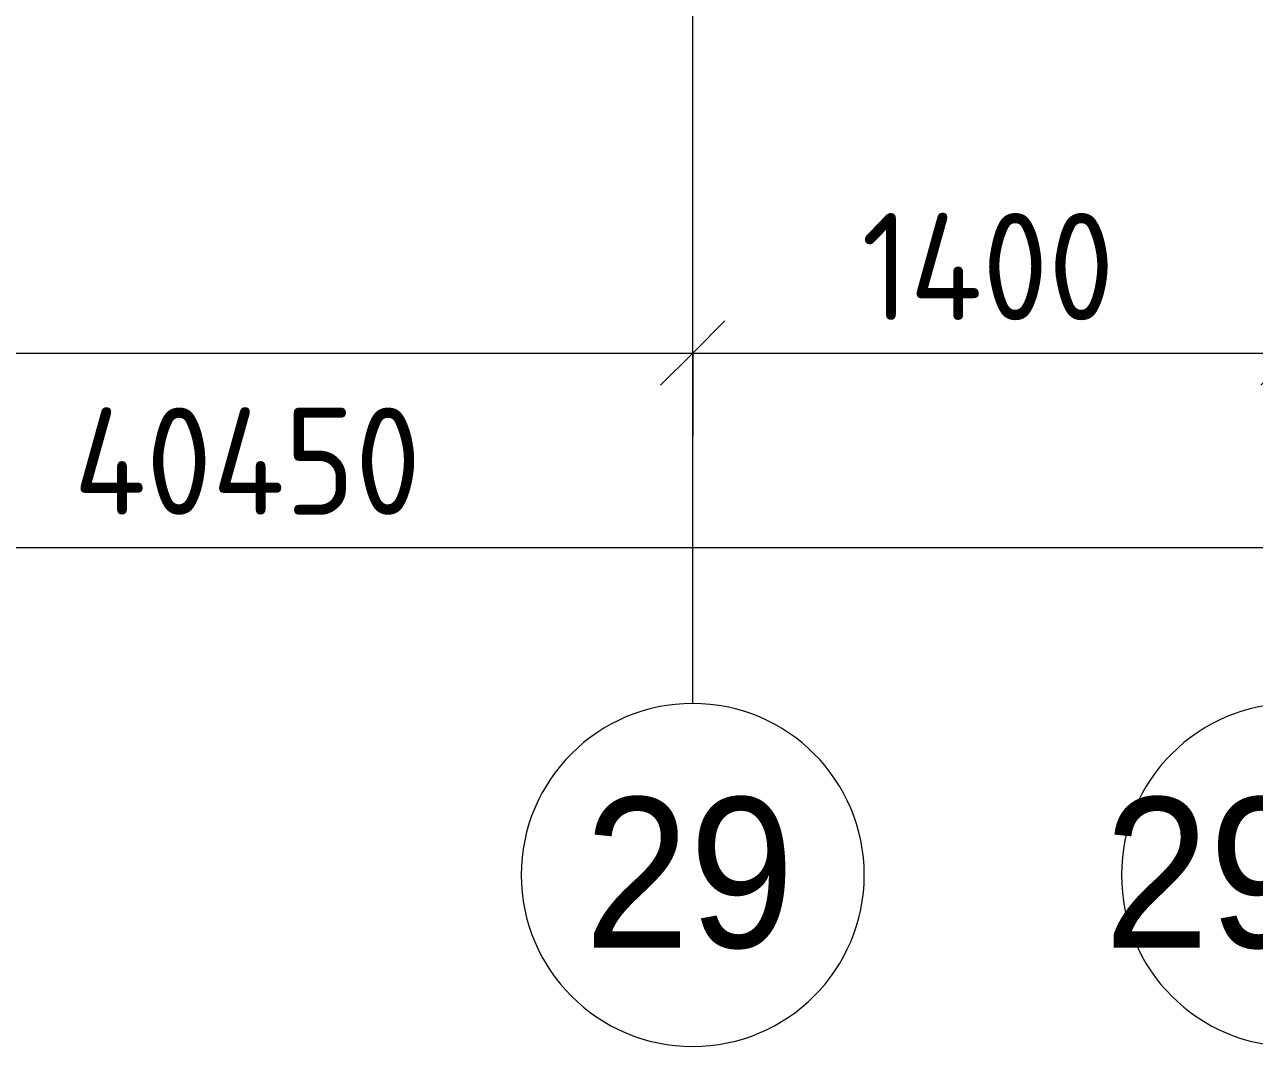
# Model space of a CAD drawing. Header units: millimetres. Extents: x 81566 to 292854, y -8553 to 29000.
# Drawn here: x 104252 to 107120, y -2706 to -323 of the extents above; entities that cross this region are included whole.
import ezdxf

# ---------------------------------------------------------------- set-up
doc = ezdxf.new("R2010")
doc.units = ezdxf.units.MM
for name, color, linetype, lineweight in [('A-ANNO-DIMS', 7, 'Continuous', 9), ('A-ANNO-DIMS-100', 7, 'Continuous', 9), ('Оси', 7, 'Continuous', 9), ('Оси-1', 7, 'Continuous', 20)]:
    doc.layers.add(name, color=color, linetype=linetype, lineweight=lineweight)
doc.styles.add('Arial', font='arial.ttf', dxfattribs={"width": 0.9, "height": 350})
doc.styles.add('ISOCPEUR', font='isocpeur.ttf', dxfattribs={"width": 0.9, "height": 250})
doc.dimstyles.new('ISO-2_5_0_9К_БОЛЬШОЙ', dxfattribs={"dimscale": 304.8, "dimtxt": 248.995294, "dimasz": 0.492126, "dimexe": 0.393701, "dimexo": 0.984252, "dimgap": 0, "dimtad": 1, "dimdec": 0, "dimrnd": 10, "dimzin": 0, "dimdsep": 46, "dimtxsty": 'ISOCPEUR', "dimblk1": 'OBLIQUE', "dimblk2": 'OBLIQUE', "dimsah": 1, "dimcen": 0.09, "dimdle": 0.393701, "dimazin": 0, "dimtfac": 1, "dimtdec": 4, "dimtix": 1, "dimtmove": 0, "dimatfit": 3, "dimfxl": 1, "dimtvp": 1, "dimtolj": 1, "dimtzin": 0, "dimarcsym": 2})

# ---------------------------------------------------------------- blocks, each defined once
blk = doc.blocks.new('Ось сетки - D8-29747960-План расстановки мебели и оборудования 2 этажа в осях 23-33')
at = {"layer": 'Оси-1'}
for start, end in [(360, 180), (180, 360)]:
    blk.add_arc((0, 0), 4, start, end, dxfattribs=at)
blk = doc.blocks.new('DIMBLOCK20-План расстановки мебели и оборудования 2 этажа в осях 23-33')
at = {"layer": 'A-ANNO-DIMS-100'}
for p, q in [((100710, -1282.8), (100710, -968.8)), ((105810, -1282.8), (105810, -968.8)), ((100710, -1088.8), (105810, -1088.8)), ((100710, -1088.8), (100710, -1282.8)), ((105810, -1088.8), (105810, -1282.8))]:
    blk.add_line(p, q, dxfattribs=at)
at = {"layer": 'A-ANNO-DIMS-100', "lineweight": 20}
for p, q in [((100710, -1088.8), (100785, -1013.8)), ((105810, -1088.8), (105885, -1013.8)), ((100710, -1088.8), (100635, -1163.8)), ((105810, -1088.8), (105735, -1163.8))]:
    blk.add_line(p, q, dxfattribs=at)
at = {"layer": 'A-ANNO-DIMS-100', "color": 0, "insert": (102965.5, -762.2), "char_height": 250, "width": 706.764, "attachment_point": 1, "line_spacing_factor": 1.149209, "style": 'ISOCPEUR'}
blk.add_mtext('5100', dxfattribs=at)
blk = doc.blocks.new('_Oblique')
at = {"color": 0, "linetype": 'ByBlock', "lineweight": -2}
blk.add_line((-0.5, -0.5), (0.5, 0.5), dxfattribs=at)
blk = doc.blocks.new('DIMBLOCK21-План расстановки мебели и оборудования 2 этажа в осях 23-33')
at = {"layer": 'A-ANNO-DIMS-100'}
for p, q in [((105810, -1282.8), (105810, -968.8)), ((107210, -1282.8), (107210, -968.8)), ((105810, -1088.8), (107210, -1088.8)), ((105810, -1088.8), (105810, -1282.8)), ((107210, -1088.8), (107210, -1282.8))]:
    blk.add_line(p, q, dxfattribs=at)
at = {"layer": 'A-ANNO-DIMS-100', "lineweight": 20}
for p, q in [((105810, -1088.8), (105885, -1013.8)), ((107210, -1088.8), (107285, -1013.8)), ((105810, -1088.8), (105735, -1163.8)), ((107210, -1088.8), (107135, -1163.8))]:
    blk.add_line(p, q, dxfattribs=at)
at = {"layer": 'A-ANNO-DIMS-100', "color": 0, "insert": (106203.5, -762.2), "char_height": 250, "width": 735.494, "attachment_point": 1, "line_spacing_factor": 1.149209, "style": 'ISOCPEUR'}
blk.add_mtext('1400', dxfattribs=at)
blk = doc.blocks.new('DIMBLOCK26-План расстановки мебели и оборудования 2 этажа в осях 23-33')
at = {"layer": 'A-ANNO-DIMS-100'}
for p, q in [((84560, -1736.5), (84560, -1422.6)), ((125010, -1736.5), (125010, -1422.6)), ((84440, -1542.6), (125130, -1542.6)), ((84560, -1542.6), (84560, -1736.5)), ((125010, -1542.6), (125010, -1736.5))]:
    blk.add_line(p, q, dxfattribs=at)
at = {"layer": 'A-ANNO-DIMS-100', "lineweight": 20}
for p, q in [((84560, -1542.6), (84635, -1467.6)), ((125010, -1542.6), (125085, -1467.6)), ((84560, -1542.6), (84485, -1617.6)), ((125010, -1542.6), (124935, -1617.6))]:
    blk.add_line(p, q, dxfattribs=at)
at = {"layer": 'A-ANNO-DIMS-100', "color": 0, "insert": (104366, -1216), "char_height": 250, "width": 1005.558, "attachment_point": 1, "line_spacing_factor": 1.149209, "style": 'ISOCPEUR'}
blk.add_mtext('40450', dxfattribs=at)

msp = doc.modelspace()

# ---------------------------------------------------------------- linework, layer by layer
at = {"layer": 'Оси'}
msp.add_line((105810, -1906.3), (105810, 593.7), dxfattribs=at)

# ---------------------------------------------------------------- block references
at = {"layer": 'Оси-1', "xscale": 99.99999999999993, "yscale": 99.99999999999993, "zscale": 99.99999999999993}
for p in [(105810, -2306.3), (107210, -2306.3)]:
    msp.add_blockref('Ось сетки - D8-29747960-План расстановки мебели и оборудования 2 этажа в осях 23-33', p, dxfattribs=at)

# ---------------------------------------------------------------- texts
at = {"layer": 'Оси', "char_height": 350, "attachment_point": 1, "style": 'Arial'}
for s, insert, width in [('29', (105557.4, -2125.6), 606.076), ('29/1', (106769.7, -2125.6), 1060.633)]:
    msp.add_mtext(s, dxfattribs=dict(at, insert=insert, width=width))

# ---------------------------------------------------------------- dimensions: what is measured, and where the dimension line sits
at = {"layer": 'A-ANNO-DIMS'}
for base, p1, p2, override, picture, middle in [((105810, -1088.8), (100710, -982.8), (105810, -982.8), {"dimpost": '<>', "dimfxl": 5100}, 'DIMBLOCK20-План расстановки мебели и оборудования 2 этажа в осях 23-33', (103260, -963.8)), ((107210, -1088.8), (105810, -982.8), (107210, -982.8), {"dimpost": '<>', "dimfxl": 1400}, 'DIMBLOCK21-План расстановки мебели и оборудования 2 этажа в осях 23-33', (106510, -963.8)), ((125010, -1542.6), (84560, -1436.5), (125010, -1436.5), {"dimpost": '<>', "dimfxl": 40450}, 'DIMBLOCK26-План расстановки мебели и оборудования 2 этажа в осях 23-33', (104785, -1417.6))]:
    dim = msp.add_linear_dim(base=base, p1=p1, p2=p2, dimstyle='ISO-2_5_0_9К_БОЛЬШОЙ', override=override, dxfattribs=at)
    dim.commit()
    dim.dimension.update_dxf_attribs({"geometry": picture, "text_midpoint": middle})

doc.saveas('drawing.dxf')
